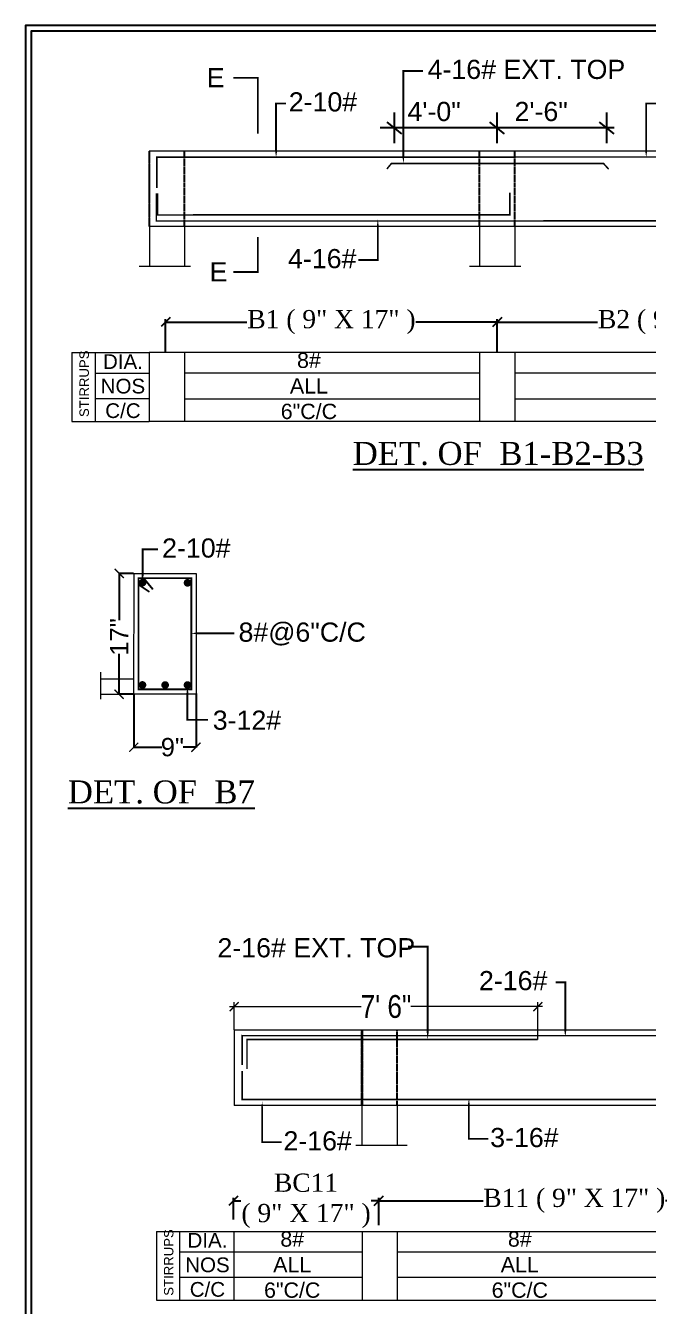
# Model space of a CAD drawing. Header units: millimetres. Extents: x 56222 to 162971, y -175692 to -121287.
# Drawn here: x 161798.4 to 162003.1, y -175283.1 to -174862.6 of the extents above; entities that cross this region are included whole.
import ezdxf

# ---------------------------------------------------------------- set-up
doc = ezdxf.new("R2010")
doc.units = ezdxf.units.MM
doc.header["$MEASUREMENT"] = 0
doc.header["$PDMODE"] = 35
doc.linetypes.add('DASHED2', pattern=[0.375, 0.25, -0.125])
doc.layers.get('Defpoints').update_dxf_attribs({"color": 220})
doc.layers.add('BASE', color=2, linetype='Continuous')
for name, color, linetype, lineweight in [('BM', 7, 'Continuous', 18), ('DIMENSION', 86, 'Continuous', 25), ('SECTION', 7, 'Continuous', 9), ('STEEL', 181, 'Continuous', 25), ('STR.TEXT.', 1, 'Continuous', 25), ('wall', 7, 'Continuous', 30)]:
    doc.layers.add(name, color=color, linetype=linetype, lineweight=lineweight)
doc.styles.add('Cn_BT_7½', font='swissc.ttf', dxfattribs={"height": 7.5})
doc.styles.add('Dime _ Feet only', font='arial.ttf', dxfattribs={"height": 0.23})
doc.styles.add('KIRAN', font='times.ttf')
doc.styles.add('S1', font='times.ttf', dxfattribs={"height": 6.5})
doc.styles.add('VINAY', font='swiss.ttf')
doc.linetypes.add('ZIGZAG', pattern='A,0.0001,-0.2,[131,ltypeshp.shx,S=0.2,R=0,X=-0.2,Y=0],-0.4,[131,ltypeshp.shx,S=0.2,R=180,X=0.2,Y=0],-0.2', length=0.8001)
doc.dimstyles.new('Cn_BT_7½', dxfattribs={"dimtxt": 9, "dimasz": 3, "dimexe": 1.5, "dimexo": 0, "dimgap": 0.09, "dimtad": 0, "dimdec": 3, "dimzin": 3, "dimdsep": 46, "dimlunit": 4, "dimtxsty": 'Cn_BT_7½', "dimblk": 'ARCHTICK', "dimcen": 0.09, "dimdle": 1.5, "dimclrd": 251, "dimclre": 251, "dimclrt": 14, "dimadec": 0, "dimazin": 0, "dimtfac": 0.75, "dimtdec": 3, "dimtofl": 0, "dimtmove": 0, "dimatfit": 3, "dimfxl": 0, "dimtolj": 1, "dimtzin": 0, "dimlwd": 15, "dimlwe": 15, "dimarcsym": 0})
doc.dimstyles.new('Dime _ Feet only', dxfattribs={"dimtxt": 0.23, "dimasz": 0.1, "dimexe": 0.1, "dimexo": 0.1, "dimgap": 0.06, "dimtad": 0, "dimlfac": 39.375, "dimrnd": 1, "dimzin": 1, "dimdsep": 46, "dimlunit": 4, "dimtxsty": 'Dime _ Feet only', "dimblk": 'ARCHTICK', "dimcen": 0, "dimdle": 0.1, "dimclrd": 256, "dimclre": 256, "dimazin": 0, "dimtfac": 1, "dimtofl": 0, "dimtmove": 0, "dimatfit": 3, "dimldrblk": 'ARCHTICK', "dimfxl": 4.5, "dimfrac": 1, "dimtolj": 1, "dimtzin": 0, "dimarcsym": 1})
doc.dimstyles.new('KIRAN', dxfattribs={"dimtxt": 4, "dimasz": 3, "dimexe": 1, "dimexo": 2, "dimgap": 1, "dimtad": 0, "dimdec": 1, "dimzin": 0, "dimdsep": 46, "dimlunit": 4, "dimtxsty": 'KIRAN', "dimblk": 'OBLIQUE', "dimcen": 6, "dimclrd": 11, "dimclre": 11, "dimclrt": 6, "dimadec": 0, "dimazin": 0, "dimtfac": 1, "dimtdec": 1, "dimtofl": 0, "dimtmove": 0, "dimatfit": 3, "dimfxl": 1, "dimtolj": 1, "dimtzin": 0, "dimarcsym": 0})

# ---------------------------------------------------------------- blocks, each defined once
blk = doc.blocks.new('_Oblique')
at = {"layer": 'wall', "color": 0, "lineweight": -2}
blk.add_line((-0.5, -0.5), (0.5, 0.5), dxfattribs=at)
blk = doc.blocks.new('*D418')
at = {"layer": 'Defpoints', "color": 0, "transparency": 16777216}
for p in [(161953.42, -174959.89), (161953.42, -174971.85), (162074.88, -174969.92)]:
    blk.add_point(p, dxfattribs=at)
at = {"layer": 'STEEL', "color": 11, "lineweight": -2, "transparency": 16777216}
for p, q in [((161953.42, -174969.85), (161953.42, -174958.89)), ((161953.42, -174959.89), (161986.39, -174959.89)), ((162074.88, -174959.89), (162041.91, -174959.89)), ((162074.88, -174967.92), (162074.88, -174958.89))]:
    blk.add_line(p, q, dxfattribs=at)
at = {"layer": 'STEEL', "color": 11, "lineweight": -2, "transparency": 16777216, "xscale": 3, "yscale": 3, "zscale": 3, "rotation": 180}
blk.add_blockref('_Oblique', (161953.42, -174959.89), dxfattribs=at)
at = {"layer": 'STEEL', "color": 11, "lineweight": -2, "transparency": 16777216, "xscale": 3, "yscale": 3, "zscale": 3}
blk.add_blockref('_Oblique', (162074.88, -174959.89), dxfattribs=at)
at = {"layer": 'STEEL', "color": 6, "lineweight": 25, "transparency": 16777216, "insert": (162014.15, -174959.89), "char_height": 6, "attachment_point": 5, "style": 'KIRAN'}
blk.add_mtext('\\A1;{\\H0.9962x;B2 ( 9" X 17" ) }', dxfattribs=at)
blk = doc.blocks.new('*D417')
at = {"layer": 'Defpoints', "color": 0, "transparency": 16777216}
for p in [(161953.42, -174959.89), (161844.46, -174971.91), (161953.42, -174971.85)]:
    blk.add_point(p, dxfattribs=at)
at = {"layer": 'STEEL', "color": 11, "lineweight": -2, "transparency": 16777216}
for p, q in [((161844.46, -174969.91), (161844.46, -174958.89)), ((161844.46, -174959.89), (161871.18, -174959.89)), ((161953.42, -174959.89), (161926.7, -174959.89)), ((161953.42, -174969.85), (161953.42, -174958.89))]:
    blk.add_line(p, q, dxfattribs=at)
at = {"layer": 'STEEL', "color": 11, "lineweight": -2, "transparency": 16777216, "xscale": 3, "yscale": 3, "zscale": 3, "rotation": 180}
blk.add_blockref('_Oblique', (161844.46, -174959.89), dxfattribs=at)
at = {"layer": 'STEEL', "color": 11, "lineweight": -2, "transparency": 16777216, "xscale": 3, "yscale": 3, "zscale": 3}
blk.add_blockref('_Oblique', (161953.42, -174959.89), dxfattribs=at)
at = {"layer": 'STEEL', "color": 6, "lineweight": 25, "transparency": 16777216, "insert": (161898.94, -174959.89), "char_height": 6, "attachment_point": 5, "style": 'KIRAN'}
blk.add_mtext('\\A1;{\\H0.9962x;B1 ( 9" X 17" ) }', dxfattribs=at)
blk = doc.blocks.new('_ArchTick')
at = {"color": 0, "linetype": 'ByBlock', "const_width": 0.15}
blk.add_lwpolyline([(-0.5, -0.5), (0.5, 0.5)], dxfattribs=at)
blk = doc.blocks.new('*D409')
at = {"layer": 'Defpoints', "color": 0, "transparency": 16777216}
for p in [(161833.98, -175042.41), (161829.2, -175082.08), (161833.98, -175082.08)]:
    blk.add_point(p, dxfattribs=at)
at = {"layer": 'DIMENSION', "lineweight": -2, "transparency": 16777216}
for p, q in [((161833.88, -175042.41), (161829.1, -175042.41)), ((161829.2, -175042.31), (161829.2, -175057.71)), ((161829.2, -175082.18), (161829.2, -175068.83)), ((161833.88, -175082.08), (161829.1, -175082.08))]:
    blk.add_line(p, q, dxfattribs=at)
at = {"layer": 'DIMENSION', "lineweight": -2, "transparency": 16777216, "xscale": 3, "yscale": 3, "zscale": 3}
for p, rotation in [((161829.2, -175042.41), 90), ((161829.2, -175082.08), 270)]:
    blk.add_blockref('_ArchTick', p, dxfattribs=dict(at, rotation=rotation))
at = {"layer": 'DIMENSION', "color": 0, "transparency": 16777216, "insert": (161829.2, -175063.27), "char_height": 0.23, "attachment_point": 5, "rotation": 90, "style": 'Dime _ Feet only'}
blk.add_mtext('\\A1;{\\H26.09x;17"}', dxfattribs=at)
blk = doc.blocks.new('*D408')
at = {"layer": 'Defpoints', "color": 0, "transparency": 16777216}
for p in [(161833.98, -175082.08), (161854.44, -175081.72), (161854.44, -175099.48)]:
    blk.add_point(p, dxfattribs=at)
at = {"layer": 'DIMENSION', "lineweight": -2, "transparency": 16777216}
for p, q in [((161833.98, -175082.18), (161833.98, -175099.58)), ((161854.44, -175081.82), (161854.44, -175099.58)), ((161833.88, -175099.48), (161843.16, -175099.48)), ((161854.54, -175099.48), (161850.17, -175099.48))]:
    blk.add_line(p, q, dxfattribs=at)
at = {"layer": 'DIMENSION', "lineweight": -2, "transparency": 16777216, "xscale": 3, "yscale": 3, "zscale": 3, "rotation": 180}
blk.add_blockref('_ArchTick', (161833.98, -175099.48), dxfattribs=at)
at = {"layer": 'DIMENSION', "lineweight": -2, "transparency": 16777216, "xscale": 3, "yscale": 3, "zscale": 3}
blk.add_blockref('_ArchTick', (161854.44, -175099.48), dxfattribs=at)
at = {"layer": 'DIMENSION', "color": 0, "transparency": 16777216, "insert": (161846.67, -175099.48), "char_height": 0.23, "attachment_point": 5, "style": 'Dime _ Feet only'}
blk.add_mtext('\\A1;{\\H26.09x;9"}', dxfattribs=at)
blk = doc.blocks.new('*D401')
at = {"layer": 'Defpoints', "color": 0, "transparency": 16777216}
for p in [(162042.99, -175248.39), (161914.48, -175258.42), (162042.99, -175260.35)]:
    blk.add_point(p, dxfattribs=at)
at = {"layer": 'STEEL', "color": 11, "lineweight": -2, "transparency": 16777216}
for p, q in [((161914.48, -175256.42), (161914.48, -175247.39)), ((161914.48, -175248.39), (161948.77, -175248.39)), ((162042.99, -175248.39), (162008.7, -175248.39)), ((162042.99, -175258.35), (162042.99, -175247.39))]:
    blk.add_line(p, q, dxfattribs=at)
at = {"layer": 'STEEL', "color": 11, "lineweight": -2, "transparency": 16777216, "xscale": 3, "yscale": 3, "zscale": 3, "rotation": 180}
blk.add_blockref('_Oblique', (161914.48, -175248.39), dxfattribs=at)
at = {"layer": 'STEEL', "color": 11, "lineweight": -2, "transparency": 16777216, "xscale": 3, "yscale": 3, "zscale": 3}
blk.add_blockref('_Oblique', (162042.99, -175248.39), dxfattribs=at)
at = {"layer": 'STEEL', "color": 6, "lineweight": 25, "transparency": 16777216, "insert": (161978.73, -175248.39), "char_height": 6, "attachment_point": 5, "style": 'KIRAN'}
blk.add_mtext('\\A1;{\\H0.9962x;B11 ( 9" X 17" ) }', dxfattribs=at)
blk = doc.blocks.new('*D362')
at = {"layer": 'Defpoints', "color": 0, "transparency": 16777216}
for p in [(161966.73, -175184.64), (161866.95, -175192.26), (161966.73, -175195.45)]:
    blk.add_point(p, dxfattribs=at)
at = {"layer": 'STR.TEXT.', "color": 251, "lineweight": 15, "transparency": 16777216}
for p, q in [((161866.95, -175192.26), (161866.95, -175183.14)), ((161966.73, -175195.45), (161966.73, -175183.14)), ((161865.45, -175184.64), (161908.72, -175184.64)), ((161968.23, -175184.64), (161924.97, -175184.64))]:
    blk.add_line(p, q, dxfattribs=at)
at = {"layer": 'STR.TEXT.', "color": 251, "lineweight": 15, "transparency": 16777216, "xscale": 3, "yscale": 3, "zscale": 3, "rotation": 180}
blk.add_blockref('_ArchTick', (161866.95, -175184.64), dxfattribs=at)
at = {"layer": 'STR.TEXT.', "color": 251, "lineweight": 15, "transparency": 16777216, "xscale": 3, "yscale": 3, "zscale": 3}
blk.add_blockref('_ArchTick', (161966.73, -175184.64), dxfattribs=at)
at = {"layer": 'STR.TEXT.', "color": 14, "transparency": 16777216, "insert": (161916.84, -175184.64), "char_height": 7.5, "attachment_point": 5, "style": 'Cn_BT_7½'}
blk.add_mtext('\\A1;7\' 6"', dxfattribs=at)
blk = doc.blocks.new('*D361')
at = {"layer": 'Defpoints', "color": 0, "transparency": 16777216}
for p in [(161914.48, -175248.39), (161866.71, -175256.48), (161914.48, -175258.42)]:
    blk.add_point(p, dxfattribs=at)
at = {"layer": 'STEEL', "color": 11, "lineweight": -2, "transparency": 16777216}
for p, q in [((161866.71, -175254.48), (161866.71, -175247.39)), ((161866.71, -175248.39), (161869.19, -175248.39)), ((161914.48, -175248.39), (161911.99, -175248.39)), ((161914.48, -175256.42), (161914.48, -175247.39))]:
    blk.add_line(p, q, dxfattribs=at)
at = {"layer": 'STEEL', "color": 11, "lineweight": -2, "transparency": 16777216, "xscale": 3, "yscale": 3, "zscale": 3, "rotation": 180}
blk.add_blockref('_Oblique', (161866.71, -175248.39), dxfattribs=at)
at = {"layer": 'STEEL', "color": 11, "lineweight": -2, "transparency": 16777216, "xscale": 3, "yscale": 3, "zscale": 3}
blk.add_blockref('_Oblique', (161914.48, -175248.39), dxfattribs=at)
at = {"layer": 'STEEL', "color": 6, "lineweight": 25, "transparency": 16777216, "insert": (161890.59, -175248.39), "char_height": 6, "attachment_point": 5, "style": 'KIRAN'}
blk.add_mtext('\\A1;{\\H0.9962x;BC11 \\P( 9\\H1x;" X 17" ) }', dxfattribs=at)

msp = doc.modelspace()

# ---------------------------------------------------------------- linework, layer by layer
for p, q in [((161919.65546, -174901.16301), (161919.65546, -174891.12063)), ((161953.37045, -174901.16301), (161953.37045, -174891.12063)), ((161989.40029, -174901.16301), (161989.40029, -174891.12063)), ((161991.84989, -174896.14182), (161914.891, -174896.14182)), ((161922.03735, -174898.07868), (161917.27357, -174894.20496)), ((161955.75234, -174898.07868), (161950.98856, -174894.20496)), ((161991.78218, -174898.07868), (161987.0184, -174894.20496)), ((161837.19739, -175043.86412), (161840.28459, -175047.53202)), ((161835.41205, -175046.06829), (161838.9982, -175048.42559))]:
    msp.add_line(p, q)
for points in [[(161798.44293, -175519.86072), (162726.51925, -175519.86072), (162726.51925, -174862.55696), (161798.44293, -174862.55696)], [(161800.30035, -175518.0033), (162724.66183, -175518.0033), (162724.66183, -174864.41438), (161800.30035, -174864.41438)]]:
    msp.add_lwpolyline(points, close=True)
at = {"const_width": 0.62913}
for points in [[(161866.71527, -174879.69781), (161874.75498, -174879.69781), (161874.75498, -174898.00466)], [(161866.71527, -174943.48936), (161874.75498, -174943.48936), (161874.75498, -174931.91397)]]:
    msp.add_lwpolyline(points, dxfattribs=at)
for points in [[(161922.58225, -174907.88824, 0, 1.88738, 0), (161922.58225, -174900.72759, 0.62913, 0.62913, 0), (161922.58225, -174877.42679, 0.62913, 0.62913, 0), (161929.00627, -174877.42679, 0.62913, 0.62913, 0)], [(161880.7555, -174905.86497, 0, 1.88738, 0), (161880.7555, -174899.73937, 0.62913, 0.62913, 0), (161880.7555, -174888.13808, 0.62913, 0.62913, 0), (161883.96751, -174888.13808, 0.62913, 0.62913, 0)], [(162002.35211, -174905.86497, 0, 1.88738, 0), (162002.35211, -174899.73937, 0.62913, 0.62913, 0), (162002.35211, -174888.13808, 0.62913, 0.62913, 0), (162005.56412, -174888.13808, 0.62913, 0.62913, 0)], [(161914.1627, -174926.18084, 0, 1.88738, 0), (161914.1627, -174932.62989, 0.62913, 0.62913, 0), (161914.1627, -174939.4894, 0.62913, 0.62913, 0), (161907.73868, -174939.4894, 0.62913, 0.62913, 0)], [(161836.86991, -175045.42573, 0, 1.88738, 0), (161836.86991, -175038.97668, 0.62913, 0.62913, 0), (161836.86991, -175034.48897, 0.62913, 0.62913, 0), (161841.90573, -175034.48897, 0.62913, 0.62913, 0)], [(161852.8363, -175062.10096, 0, 1.88738, 0), (161858.28496, -175062.10096, 0.62913, 0.62913, 0), (161861.97438, -175062.10096, 0.62913, 0.62913, 0), (161867.0102, -175062.10096, 0.62913, 0.62913, 0)], [(161851.62168, -175079.54391, 0, 1.88738, 0), (161851.62168, -175085.99296, 0.62913, 0.62913, 0), (161851.62168, -175090.48068, 0.62913, 0.62913, 0), (161858.40107, -175090.48068, 0.62913, 0.62913, 0)], [(161930.56503, -175195.44455, 0, 1.88738, 0), (161930.56503, -175188.28391, 0.62913, 0.62913, 0), (161930.56503, -175164.98311, 0.62913, 0.62913, 0), (161924.14101, -175164.98311, 0.62913, 0.62913, 0)], [(161975.78052, -175194.68714, 0, 1.88738, 0), (161975.78052, -175188.23809, 0.62913, 0.62913, 0), (161975.78052, -175176.6368, 0.62913, 0.62913, 0), (161972.56851, -175176.6368, 0.62913, 0.62913, 0)], [(161876.16757, -175215.83539, 0, 1.88738, 0), (161876.16757, -175222.28444, 0.62913, 0.62913, 0), (161876.16757, -175229.14394, 0.62913, 0.62913, 0), (161882.59159, -175229.14394, 0.62913, 0.62913, 0)], [(161944.08793, -175214.74675, 0, 1.88738, 0), (161944.08793, -175221.19579, 0.62913, 0.62913, 0), (161944.08793, -175228.0553, 0.62913, 0.62913, 0), (161950.51195, -175228.0553, 0.62913, 0.62913, 0)]]:
    msp.add_lwpolyline(points, format="xyseb")
at = {"layer": 'BASE', "linetype": 'DASHED2'}
for p, q in [((161839.06383, -174903.76518), (161839.06383, -174928.51078)), ((161850.68324, -174928.51078), (161850.68324, -174903.76518)), ((161947.57085, -174928.51078), (161947.57085, -174903.76518)), ((161947.57085, -174928.51078), (161947.57085, -174903.76518)), ((161959.17005, -174928.51078), (161959.17005, -174903.76518)), ((161908.93773, -175217.00951), (161908.93773, -175192.2639)), ((161908.93773, -175217.00951), (161908.93773, -175192.2639)), ((161908.93773, -175217.00951), (161908.93773, -175192.2639)), ((161908.9782, -175192.2639), (161908.9782, -175217.00951)), ((161908.9782, -175217.00951), (161908.9782, -175192.2639)), ((161908.9782, -175192.2639), (161908.9782, -175217.00951)), ((161908.9782, -175217.00951), (161908.9782, -175192.2639)), ((161920.53693, -175217.00951), (161920.53693, -175192.2639)), ((161920.53693, -175217.00951), (161920.53693, -175192.2639)), ((161920.53693, -175217.00951), (161920.53693, -175192.2639))]:
    msp.add_line(p, q, dxfattribs=at)
at = {"layer": 'BASE', "linetype": 'DASHED2', "ltscale": 12}
for p, q in [((161839.06383, -174903.76518), (161839.06383, -174928.51078)), ((161839.06383, -174903.76518), (161839.06383, -174928.51078)), ((161839.06383, -174903.76518), (161839.06383, -174928.51078)), ((161839.06383, -174903.76518), (161839.06383, -174928.51078)), ((161908.9782, -175217.00951), (161908.9782, -175192.2639))]:
    msp.add_line(p, q, dxfattribs=at)
at = {"layer": 'BM', "linetype": 'ByBlock'}
for p, q in [((162189.3964, -174903.76518), (161839.06383, -174903.76518)), ((161839.06383, -174903.76518), (161839.06383, -174928.51078)), ((161839.06383, -174903.76518), (161839.06383, -174928.51078)), ((161839.06383, -174903.76518), (161839.06383, -174928.51078)), ((161839.06383, -174903.76518), (161839.06383, -174928.51078)), ((161839.06383, -174903.76518), (161839.06383, -174928.51078)), ((161839.06383, -174903.76518), (161839.06383, -174928.51078)), ((161839.06383, -174903.76518), (161839.06383, -174928.51078)), ((161839.06383, -174903.76518), (161839.06383, -174928.51078)), ((162177.83766, -174928.51078), (161839.06383, -174928.51078)), ((161839.1043, -174928.51078), (161839.1043, -174941.62303)), ((161850.7035, -174928.51078), (161850.7035, -174941.62303)), ((161947.55064, -174928.51078), (161947.57085, -174928.51078)), ((161947.61131, -174928.51078), (161947.61131, -174941.62303)), ((161959.21052, -174928.51078), (161959.21052, -174941.62303)), ((161813.685, -174969.91646), (161839.06383, -174969.91646)), ((161813.685, -174969.91646), (161813.685, -174992.56498)), ((161821.25862, -174970.12091), (161821.25862, -174992.56498)), ((162189.3964, -174969.91646), (161839.06383, -174969.91646)), ((161839.06383, -174969.91646), (161839.06383, -174992.56498)), ((161839.06383, -174969.91646), (161839.06383, -174992.56498)), ((161839.06383, -174969.91646), (161839.06383, -174992.56498)), ((161839.06383, -174969.91646), (161839.06383, -174992.56498)), ((161850.66303, -174969.91646), (161850.66303, -174992.56498)), ((161947.57085, -174969.91646), (161947.57085, -174992.56498)), ((161947.57085, -174969.91646), (161947.57085, -174992.56498)), ((161947.57085, -174969.91646), (161947.57085, -174992.56498)), ((161959.17005, -174969.91646), (161959.17005, -174992.56498)), ((161821.25862, -174976.64144), (161839.06383, -174976.64144)), ((161839.06383, -174976.64144), (161839.06383, -174976.64144)), ((161947.57085, -174976.64144), (161850.66303, -174976.64144)), ((162069.25049, -174976.64144), (161959.17005, -174976.64144)), ((161839.06383, -174985.05434), (161821.25862, -174985.05434)), ((161839.06383, -174985.05433), (161839.06383, -174985.05433)), ((161850.66303, -174985.05433), (161947.57085, -174985.05433)), ((161959.17005, -174985.05433), (162069.25049, -174985.05433)), ((161813.685, -174992.56498), (161839.06383, -174992.56498)), ((162189.3964, -174992.56498), (161839.06383, -174992.56498)), ((161823.08126, -175074.88459), (161823.08126, -175083.73586)), ((161833.77669, -175077.15068), (161823.08126, -175077.15068)), ((161823.08126, -175082.07616), (161833.87669, -175082.07616)), ((161866.95308, -175192.2639), (162201.19822, -175192.2639)), ((161908.9782, -175192.2639), (161908.9782, -175217.00951)), ((161866.95308, -175217.00951), (161866.91261, -175217.00951)), ((161866.95308, -175217.00951), (162218.37573, -175217.00951)), ((161908.93773, -175217.00951), (161908.93773, -175230.12175)), ((161920.53693, -175217.00951), (161920.53693, -175230.12175)), ((161841.45537, -175258.41518), (161908.9782, -175258.41518)), ((161841.45537, -175258.41518), (161841.45537, -175281.0637)), ((161849.02899, -175258.61963), (161849.02899, -175281.0637)), ((161908.9782, -175258.41518), (162218.37573, -175258.41518)), ((161908.9782, -175258.41518), (161908.9782, -175281.0637)), ((161908.9782, -175258.41518), (161908.9782, -175281.0637)), ((161908.9782, -175258.41518), (161908.9782, -175281.0637)), ((161908.9782, -175258.41518), (161908.9782, -175281.0637)), ((161908.9782, -175258.41518), (161908.9782, -175281.0637)), ((161908.9782, -175258.41518), (161908.9782, -175281.0637)), ((161908.9782, -175258.41518), (161908.9782, -175281.0637)), ((161908.9782, -175258.41518), (161908.9782, -175281.0637)), ((161908.9782, -175258.41518), (161908.9782, -175281.0637)), ((161908.9782, -175258.41518), (161908.9782, -175281.0637)), ((161908.9782, -175258.41518), (161908.9782, -175281.0637)), ((161908.9782, -175258.41518), (161908.9782, -175281.0637)), ((161908.9782, -175258.41518), (161908.9782, -175281.0637)), ((161908.9782, -175258.41518), (161908.9782, -175281.0637)), ((161908.9782, -175258.41518), (161908.9782, -175281.0637)), ((161908.9782, -175258.41518), (161908.9782, -175281.0637)), ((161908.9782, -175258.41518), (161908.9782, -175281.0637)), ((161908.9782, -175258.41518), (161908.9782, -175281.0637)), ((161908.9782, -175258.41518), (161908.9782, -175281.0637)), ((161908.9782, -175258.41518), (161908.9782, -175281.0637)), ((161908.9782, -175258.41518), (161908.9782, -175281.0637)), ((161908.9782, -175258.41518), (161908.9782, -175281.0637)), ((161908.9782, -175258.41518), (161908.9782, -175281.0637)), ((161908.9782, -175258.41518), (161908.9782, -175281.0637)), ((161908.9782, -175258.41518), (161908.9782, -175281.0637)), ((161908.9782, -175258.41518), (161908.9782, -175281.0637)), ((161908.9782, -175258.41518), (161908.9782, -175281.0637)), ((161908.9782, -175258.41518), (161908.9782, -175281.0637)), ((161908.9782, -175258.41518), (161908.9782, -175281.0637)), ((161908.9782, -175258.41518), (161908.9782, -175281.0637)), ((161908.9782, -175258.41518), (161908.9782, -175281.0637)), ((161908.9782, -175258.41518), (161908.9782, -175281.0637)), ((161908.9782, -175258.41518), (161908.9782, -175281.0637)), ((161908.9782, -175258.41518), (161908.9782, -175281.0637)), ((161908.9782, -175258.41518), (161908.9782, -175281.0637)), ((161908.9782, -175258.41518), (161908.9782, -175281.0637)), ((161908.9782, -175258.41518), (161908.9782, -175281.0637)), ((161908.9782, -175258.41518), (161908.9782, -175281.0637)), ((161908.9782, -175258.41518), (161908.9782, -175281.0637)), ((161908.9782, -175258.41518), (161908.9782, -175281.0637)), ((161908.9782, -175258.41518), (161908.9782, -175281.0637)), ((161908.9782, -175258.41518), (161908.9782, -175281.0637)), ((161908.9782, -175258.41518), (161908.9782, -175281.0637)), ((161908.9782, -175258.41518), (161908.9782, -175281.0637)), ((161908.9782, -175258.41518), (161908.9782, -175281.0637)), ((161908.9782, -175258.41518), (161908.9782, -175281.0637)), ((161908.9782, -175258.41518), (161908.9782, -175281.0637)), ((161908.9782, -175258.41518), (161908.9782, -175281.0637)), ((161908.9782, -175258.41518), (161908.9782, -175281.0637)), ((161908.9782, -175258.41518), (161908.9782, -175281.0637)), ((161908.9782, -175258.41518), (161908.9782, -175281.0637)), ((161908.9782, -175258.41518), (161908.9782, -175281.0637)), ((161908.9782, -175258.41518), (161908.9782, -175281.0637)), ((161908.9782, -175258.41518), (161908.9782, -175281.0637)), ((161908.9782, -175258.41518), (161908.9782, -175281.0637)), ((161908.9782, -175258.41518), (161908.9782, -175281.0637)), ((161908.9782, -175258.41518), (161908.9782, -175281.0637)), ((161908.9782, -175258.41518), (161908.9782, -175281.0637)), ((161908.9782, -175258.41518), (161908.9782, -175281.0637)), ((161908.9782, -175258.41518), (161908.9782, -175281.0637)), ((161908.9782, -175258.41518), (161908.9782, -175281.0637)), ((161908.9782, -175258.41518), (161908.9782, -175281.0637)), ((161908.9782, -175258.41518), (161908.9782, -175281.0637)), ((161908.9782, -175258.41518), (161908.9782, -175281.0637)), ((161908.9782, -175258.41518), (161908.9782, -175281.0637)), ((161908.9782, -175258.41518), (161908.9782, -175281.0637)), ((161908.9782, -175258.41518), (161908.9782, -175281.0637)), ((161908.9782, -175258.41518), (161908.9782, -175281.0637)), ((161908.9782, -175258.41518), (161908.9782, -175281.0637)), ((161908.9782, -175258.41518), (161908.9782, -175281.0637)), ((161908.9782, -175258.41518), (161908.9782, -175281.0637)), ((161908.9782, -175258.41518), (161908.9782, -175281.0637)), ((161908.9782, -175258.41518), (161908.9782, -175281.0637)), ((161908.9782, -175258.41518), (161908.9782, -175281.0637)), ((161908.9782, -175258.41518), (161908.9782, -175281.0637)), ((161908.9782, -175258.41518), (161908.9782, -175281.0637)), ((161908.9782, -175258.41518), (161908.9782, -175281.0637)), ((161908.9782, -175258.41518), (161908.9782, -175281.0637)), ((161920.5774, -175258.41518), (161920.5774, -175281.0637)), ((161849.02899, -175265.14017), (161908.9782, -175265.14017)), ((161908.9782, -175265.14016), (161908.9782, -175265.14016)), ((161920.5774, -175265.14016), (162037.24135, -175265.14016)), ((161908.9782, -175273.55306), (161849.02899, -175273.55306)), ((161908.9782, -175273.55306), (161908.9782, -175273.55306)), ((162037.24135, -175273.55306), (161920.5774, -175273.55306)), ((161841.45537, -175281.0637), (161908.9782, -175281.0637)), ((161908.9782, -175281.0637), (162218.37573, -175281.0637))]:
    msp.add_line(p, q, dxfattribs=at)
at = {"layer": 'BM', "linetype": 'ZIGZAG', "ltscale": 3}
for p, q in [((161852.65488, -174941.62303), (161835.78953, -174941.62303)), ((161961.16189, -174941.62303), (161944.29655, -174941.62303)), ((161906.98635, -175230.12175), (161923.85169, -175230.12175))]:
    msp.add_line(p, q, dxfattribs=at)
at = {"layer": 'BM'}
for q in [(161908.9782, -175281.0637), (161908.9782, -175281.0637), (161908.9782, -175281.0637), (161908.9782, -175281.0637), (161908.9782, -175281.0637), (161908.9782, -175281.0637), (161908.9782, -175280.22802), (161908.9782, -175281.0637), (161908.9782, -175281.0637), (161908.9782, -175281.0637), (161908.9782, -175281.0637), (161908.9782, -175281.0637), (161908.9782, -175281.0637), (161908.9782, -175280.22802)]:
    msp.add_line((161908.9782, -175258.41518), q, dxfattribs=at)
at = {"layer": 'BM', "linetype": 'ByBlock'}
for points in [[(161833.87669, -175042.40791), (161854.43931, -175042.40791), (161854.43931, -175082.07616), (161833.97669, -175082.07616)], [(161833.97669, -175042.40791), (161833.87669, -175082.07616)]]:
    msp.add_lwpolyline(points, dxfattribs=at)
at = {"layer": 'SECTION'}
for p, q in [((161866.95308, -175192.2639), (161866.95308, -175217.00951)), ((161866.91261, -175258.41518), (161866.91261, -175281.0637))]:
    msp.add_line(p, q, dxfattribs=at)
at = {"layer": 'STEEL'}
for points, const_width in [([(162186.72135, -174915.35026), (162186.72135, -174905.65255), (161841.56134, -174905.7468), (161841.56134, -174915.86094)], 0.5033), ([(161990.00768, -174909.6714), (161988.3469, -174907.85549), (161918.60207, -174907.85549), (161917.14877, -174909.63744)], 0.5033), ([(162186.72135, -174917.30036), (162186.72135, -174926.62341), (161841.40642, -174926.71766), (161841.40642, -174917.64064)], 0.5033), ([(161957.52013, -174917.35265), (161957.52013, -174924.6762), (161841.81937, -174924.71716), (161841.81937, -174917.64064)], 0.5033), ([(161835.54951, -175043.98072), (161852.8665, -175043.98072), (161852.8665, -175080.50335), (161835.54951, -175080.50335), (161835.54951, -175043.98072)], 0.62913), ([(161869.62812, -175203.84899), (161869.62812, -175194.15128), (162215.87822, -175194.24553), (162215.87822, -175204.35966)], 0.5033), ([(161871.18987, -175205.12611), (161871.18987, -175195.4284), (161966.73198, -175195.45439)], 0.5033), ([(161869.62812, -175205.79909), (161869.62812, -175215.12213), (162216.03314, -175215.21638), (162216.03314, -175206.13936)], 0.5033)]:
    msp.add_lwpolyline(points, dxfattribs=dict(at, const_width=const_width))
at = {"layer": 'STEEL', "const_width": 1.25825}
for points in [[(161836.24078, -175045.42573, 1), (161837.49903, -175045.42573, 1)], [(161851.02079, -175045.4978, 1), (161852.27904, -175045.4978, 1)], [(161836.21788, -175079.02315, -1), (161837.47613, -175079.02315, -1)], [(161843.67016, -175079.06071, -1), (161844.92841, -175079.06071, -1)], [(161850.99789, -175079.06071, -1), (161852.25614, -175079.06071, -1)]]:
    msp.add_lwpolyline(points, format="xyb", close=True, dxfattribs=at)

# ---------------------------------------------------------------- texts
at = {"layer": 'STR.TEXT.', "style": 'VINAY'}
for p in [(161819.23729, -174991.06438), (161847.00767, -175279.5631)]:
    msp.add_text('STIRRUPS', height=3.092278, rotation=90, dxfattribs=at).set_placement(p)
at = {"layer": 'STR.TEXT.'}
for s, insert, char_height, width, attachment_point, style in [('4-16# EXT. TOP', (161930.51944, -174873.77641), 6.291256, 71.2327464, 1, 'VINAY'), ('E', (161863.81413, -174876.49685), 6.29126, 71.2327464, 3, 'VINAY'), ('2-10#', (161884.91237, -174884.45109), 6.291256, 78.6713865, 1, 'VINAY'), ('4\'-0"', (161941.4154, -174887.5971), 6.291256, 71.2327464, 3, 'VINAY'), ('2\'-6"', (161976.59099, -174887.60386), 6.291256, 71.2327464, 3, 'VINAY'), ('4-16#', (161907.15629, -174935.90311), 6.291256, 96.2309059, 3, 'VINAY'), ('E', (161864.73946, -174940.22106), 6.29126, 71.2327464, 3, 'VINAY'), ('DIA.\\PNOS\\PC/C', (161830.42165, -174970.44586), 4.831685, 68.3834365, 2, 'VINAY'), ('8#\\PALL\\P6"C/C', (161891.53745, -174969.91646), 5.033005, 133.1236989, 2, 'VINAY'), ('{\\LDET. OF  B1-B2-B3}', (161953.7607, -174999.23736), 7.5495072, 167.0448437, 2, 'S1'), ('2-10#', (161843.30261, -175030.92437), 6.291256, 64.9682409, 1, 'VINAY'), ('8#@6"C/C', (161868.40708, -175058.53636), 6.291256, 64.9682409, 1, 'VINAY'), ('3-12#', (161859.93888, -175087.44761), 6.291256, 86.2327464, 1, 'VINAY'), ('2-16# EXT. TOP', (161861.48764, -175162.16227), 6.291256, 71.2327464, 1, 'VINAY'), ('2-16#', (161969.8809, -175172.94982), 6.291256, 78.7327464, 3, 'VINAY'), ('3-16#', (161951.09434, -175224.46901), 6.291256, 86.2327464, 1, 'VINAY'), ('2-16#', (161883.17398, -175225.55765), 6.291256, 86.2327464, 1, 'VINAY'), ('DIA.\\PNOS\\PC/C', (161858.19202, -175258.94459), 4.831685, 68.3834365, 2, 'VINAY'), ('8#\\PALL\\P6"C/C', (161886.04628, -175258.41518), 5.033005, 125.0487853, 2, 'VINAY'), ('8#\\PALL\\P6"C/C', (161960.82086, -175258.41518), 5.033005, 125.0487853, 2, 'VINAY')]:
    msp.add_mtext(s, dxfattribs=dict(at, insert=insert, char_height=char_height, width=width, attachment_point=attachment_point, style=style))
at = {"layer": 'STR.TEXT.', "insert": (161843.0557, -175110.37003), "char_height": 7.5495072, "attachment_point": 2, "style": 'S1'}
msp.add_mtext('{\\LDET. OF  B7}', dxfattribs=at)

# ---------------------------------------------------------------- dimensions: what is measured, and where the dimension line sits
at = {"layer": 'DIMENSION'}
dim = msp.add_linear_dim(base=(161829.20105, -175082.07616), p1=(161833.97669, -175042.40791), p2=(161833.97669, -175082.07616), angle=90, text='{\\H26.09x;17"}', dimstyle='Dime _ Feet only', override={"dimtxt": 3, "dimasz": 3, "dimpost": '\\X'}, dxfattribs=at)
dim.commit()
dim.dimension.update_dxf_attribs({"geometry": '*D409', "text_midpoint": (161829.20105, -175063.26809), "dimtype": 160})
dim = msp.add_linear_dim(base=(161854.43931, -175099.47752), p1=(161833.97669, -175082.07881), p2=(161854.43931, -175081.71659), text='{\\H26.09x;9"}', dimstyle='Dime _ Feet only', override={"dimtxt": 3, "dimasz": 3, "dimpost": '\\X'}, dxfattribs=at)
dim.commit()
dim.dimension.update_dxf_attribs({"geometry": '*D408', "text_midpoint": (161846.66641, -175099.47752), "dimtype": 160})
at = {"layer": 'STEEL', "lineweight": 25}
for base, p1, p2, text, picture, middle in [((161953.4207, -174959.89409), (161844.46136, -174971.91421), (161953.4207, -174971.84736), '{\\H0.9962x;B1 ( 9" X 17" ) }', '*D417', (161898.94103, -174959.89409)), ((162042.99071, -175248.39282), (161914.47557, -175258.41518), (162042.99071, -175260.34609), '{\\H0.9962x;B11 ( 9" X 17" ) }', '*D401', (161978.73314, -175248.39282))]:
    dim = msp.add_linear_dim(base=base, p1=p1, p2=p2, text=text, dimstyle='KIRAN', override={"dimtxt": 6}, dxfattribs=at)
    dim.commit()
    dim.dimension.update_dxf_attribs({"geometry": picture, "text_midpoint": middle})
dim = msp.add_linear_dim(base=(161953.4207, -174959.89409), p1=(162074.87718, -174969.91646), p2=(161953.4207, -174971.84736), angle=180, text='{\\H0.9962x;B2 ( 9" X 17" ) }', dimstyle='KIRAN', override={"dimtxt": 6}, dxfattribs=at)
dim.commit()
dim.dimension.update_dxf_attribs({"geometry": '*D418', "text_midpoint": (162014.14894, -174959.89409)})
dim = msp.add_linear_dim(base=(161914.47557, -175248.39282), p1=(161866.70674, -175256.48428), p2=(161914.47557, -175258.41518), text='{\\H0.9962x;BC11 \\P( 9\\H1x;" X 17" ) }', dimstyle='KIRAN', override={"dimtxt": 6}, dxfattribs=at)
dim.commit()
dim.dimension.update_dxf_attribs({"geometry": '*D361', "text_midpoint": (161890.59116, -175248.39282), "dimtype": 160})
at = {"layer": 'STR.TEXT.'}
dim = msp.add_linear_dim(base=(161966.73198, -175184.64054), p1=(161866.95308, -175192.2639), p2=(161966.73198, -175195.45439), text='7\' 6"', dimstyle='Cn_BT_7½', dxfattribs=at)
dim.commit()
dim.dimension.update_dxf_attribs({"geometry": '*D362', "text_midpoint": (161916.84253, -175184.64054)})

doc.saveas('drawing.dxf')
